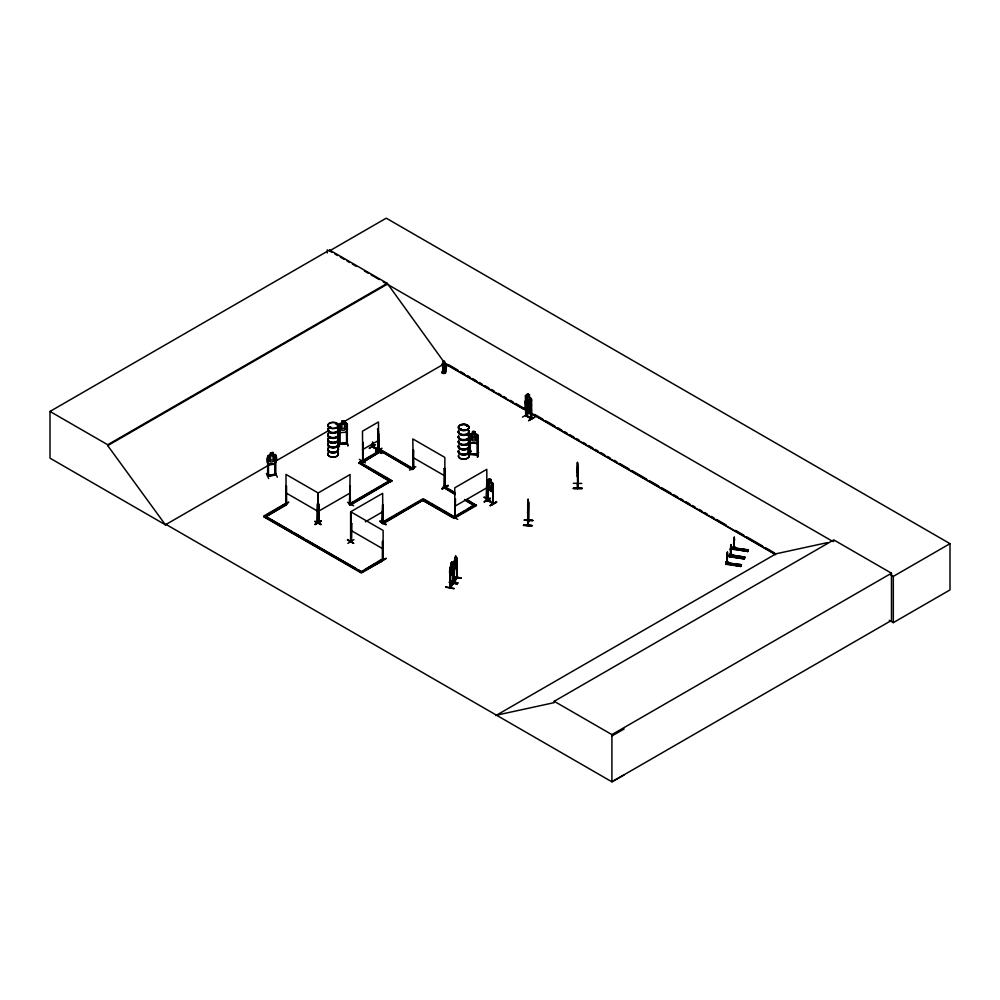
<?xml version="1.0" encoding="UTF-8"?>
<svg xmlns="http://www.w3.org/2000/svg" width="1000" height="1000" viewBox="0 0 1000 1000"><rect width="100%" height="100%" fill="white"/><g stroke="black" fill="none" stroke-linecap="round" stroke-linejoin="round"><path stroke-width="1.5" d="M527.938 508.325L527.812 509.95L527.688 508.925M577.463 468.188L577.587 466.175M577.625 467.275C577.125 447.762 577.762 495.55 577.4 468.9M577.537 476.425L577.65 474.637M727.65 554.587L726.938 563.575M731.213 548.1L731.15 554.763L731.137 544.55M733.65 542.487L733.875 548.625L734.362 537.537M528.325 509.575L527.638 513.325L528.4 506.812M726.8 562.337L727.125 562.175M744.237 558.987L729.4 556.712L729.963 554.612M744.963 557.4L730.075 555.25L729.675 554.438L744.9 557.537M733.475 547.35L735.025 547.087L733.487 547.425M733.325 547.038L733.962 547.112M577.487 473.038L577.525 472.013M523.513 525.45C528.538 523.025 540.1 527.425 523.513 525.388M523.55 525.163L531.975 525.887M726.513 562.9L726.325 561.638L726.1 563.475M727.475 552.1L727.05 555.212L726.95 553.312M730.312 548.862L730.662 555.825M730.725 545.087L730.662 547.45L730.775 544.85M731.375 547.638L731.15 546.4M733.737 542.137L734.225 537.312M733.988 548.65L733.875 538.375M527.938 508.375L528.15 499.225L527.85 501.712M444.862 372L445.262 366A1.887 1.538 9 0 0 444.875 363.55L444.75 361.5L443.45 361.213M527.55 511.613L527.725 513.337L527.725 504.137M729.837 555.725L729.963 554.3M733.288 547.225L733.175 548.55M527.688 504.675L527.938 500.775M730.425 548.875L730.55 547.913M452.675 572.337L452.9 569.587L452.675 572.337C449.237 581.075 448.713 568.475 450.9 565.675L450.9 563.4L451.987 561.912L451.1 563.55M456.737 563.837L456.55 566.55L456.85 563.825M726.538 562.3L726.462 561.663M454.062 588.45L446 587.225M445.988 587.288L446.15 586.65M450.012 580.875L457.95 583.013L449.862 581.438M454.05 588.775L446.125 587.013M457.925 583L449.85 581.5M442.6 365.925L442.6 365.863A1.887 1.538 9 0 1 443 363.462L442.987 363.525A1.887 1.538 9 0 0 442.6 365.925L442.987 371.9L444.875 371.925M443.575 365.6L442.25 373.15L443.363 365.775M443.812 364.125L446.863 364.462L445.425 373.3L445.25 372.287L442.638 372.8L443.575 367.262M442.987 371.9L443.45 368.738M443.888 371.975L443.9 371.1L443.825 371.975M443.663 371.637L444.062 371.163M444.862 363.625L444.875 363.55A1.887 1.538 9 0 1 445.25 366.075L445.262 366M443.9 371.85L443.738 371.188M444.263 371.525L443.413 371.413L443.4 372.837L444.275 372.8L444.275 371.45M446.838 364.475L445.863 364.412L444.487 373.25L445.462 373.288M446.087 364.237C443.8 368.2 447.337 375.525 442.2 373.125M444.85 373.263L446.312 364.425M445.037 373.275L446.637 364.113L443.812 363.963M445.213 373.188L446.637 364.113M528.05 502.388L527.737 504.188L528.312 500.412L528.05 501.625M527.812 508.125L527.938 506.863M528.625 502.525L528.325 521.05L528.612 520.4M528.088 524.975L527.675 524.188L528.013 524.925M528.612 520.588L527.625 524.65M528.75 520.538L527.975 525.4L528.05 499.35M727.05 555.212L726.875 557.712M726.95 555.675L726.825 557.438M359.363 459.375L365.4 462.837M740.875 566.237L726.05 563.95M744.812 557.712L730.037 555.138M744.938 557.425L730.125 554.8L729.987 555.438M728.037 562.15C724.25 561.375 730.625 561.925 727.35 564.412L727.412 563.488L725.913 563.25L741.213 565.475L726.325 562.987L741.4 564.725L739.887 564.5L739.163 566.075M747.788 551.337L732.837 548.95M746.087 551.138L746.825 549.562L748.325 549.788L748.125 550.562L733.263 548.05M469.588 435.737L470.35 435.788L470.225 454.5L470.35 435.788M468.963 456.65L469.875 451.812M469.012 456.75L469.95 451.488L468.975 456.375M469.637 453.762L477.95 454.1M477.825 436.438L477.062 436.388L477.137 454.938L477.188 454.025M477.463 457.287L478.413 452.038L477.525 456.938M477.825 435.087L477.725 454.975L477.912 435.062L475.15 434.075L475.15 431.8C470.412 429.125 474.3 435.538 470.487 433.75L469.6 434.562L470.538 433.837M470.475 433.812L476.938 434.188M469.6 440.662L470.525 442.912L476.95 443.425L477.912 441.175M476.95 443.425L470.462 442.938L469.613 440.613M577.762 483.05L577.712 483.625M577.513 462.3L577.575 488.525L577.537 487.375M577.863 469.538L577.9 488.088M733.938 537.888L734.4 537.163M329.85 427.062L330.825 427.438M329.625 427.35L330.788 427.287L329.875 426.788M335.812 423.913L336.287 423.85M336 423.488L336.413 423.85M460.225 428.963L460.887 429.562M461.375 429.338L460.3 428.925M466.688 426.087L467.275 425.838M467.075 425.575L466.413 425.7M738.7 557.025L738.088 556.425M742.175 549.825L741.413 549.25M741.413 549.375L742.475 549.412M453.3 582.762L449.938 587.85L449.925 567.962L452.95 563.587M453.825 581.987L453.787 562.175L454.762 559.888L454.125 582.163L454.425 563.2M449.975 587.212L450.637 587.5L450.562 568.987M450.588 586.838L449.963 587.1M450.588 587.513L453.288 583.425L453.013 564.862L452.7 583.825L453.35 583.438L450.6 586.962M454.5 581.05L453.862 581.325M453.862 582.038L456.987 577.35M456.6 577.312L457.212 576.938L456.763 577.6M456.95 578.013L456.763 557.7L456.838 578.1L457.15 559.138M725.8 564.475L725.913 563.25M729.412 556.712L729.513 555.487L731.012 556.362M729.5 556.512L744.463 558.513M730.238 554.888L729.45 556.413L744.262 558.55M747.562 551.838L748.325 549.788M320.825 524.712L314.762 521.287L321.1 524.225M353.587 543.375L347.325 540.05M347.625 539.538L353.675 543.362M451.712 515.9L457.725 519.388M577.388 483.725L577.575 488.475M577.9 488.462L577.762 483.725M450.988 565.7L450.925 572.525L452.362 568.55L451.9 561.9M493.188 489.938L492.512 491.9L487.825 489.25L487.275 486.6M530.513 414.087L531.075 401.488M531.237 412.225L530.55 414.188L525.862 411.562C525.363 407.212 522.587 393.6 530.8 401.812L531.362 404.462M274.9 454.5L268.6 455.412L267.75 456.362C263.087 469.363 280.7 465.825 275.825 455.1L274.875 454.45L275.763 455.2L275.825 474.988L275.825 474.312L267.812 475.613M274.925 463.675L275.85 461.262M445.262 367.488L444.425 367.887M528.725 520.975L528.7 502.075M527.688 524.25L527.638 525.4L527.812 503.875M346.4 432.225L347.325 429.837L346.4 432.225L339.9 432.675L339.038 430.475L339.975 432.638M267.538 475.425L268.45 475.288L268.525 476.125L268.363 457.475L267.625 457.587L267.712 476.287L267.75 456.362L268.625 455.462M267.538 476.1L275.75 474.825M274.837 474.975L274.913 456.45L275.738 456.5L275 456.625M476.9 443.3L477.825 441.163M266.413 473.462L268.675 478.55M288.75 502.325L282.75 505.812M375.025 444.8L369.4 448.1M347.875 543.4L353.9 539.612M415.775 466.725L409.525 470.125M528.387 413.688L522.475 417.1M748.15 550.538L732.837 548.312L734.35 549.188M730.537 555.8L731.15 554.763M731.637 555.025L730.962 556.65L731.012 555.725M731.637 554.388L730.125 554.15M734.963 547.85L734.287 549.475L734.287 548.675M736.05 564.062L734.538 563.663L733.812 565.25M742.987 549.125L741.475 548.725L740.738 550.312M736.05 563.9L735.312 565.475M742.987 548.962L742.25 550.538M737.387 564.113C735.45 567.825 738.962 565.913 738.888 564.338M744.312 549.175C742.375 552.888 745.9 550.975 745.825 549.4M740.713 566.587L741.4 564.725M744.262 558.7L745 557.125M525.337 415.538L531.487 418.913L531.425 399.012L529.412 397.137L530.35 398.5L530.35 402.738L529.338 404.012L527.463 402.962L526.462 400.588L526.462 396.337L527.463 396.138C527.3 391.287 528.3 397.05 525.45 395.788M525.737 414.75L526.038 415.887L525.388 395.725L526.087 395.225M530.788 417.887C517.362 410.725 535.725 420.363 531.013 417.738M339.4 446.238L337.9 441.725L338.975 446.625M338.25 441.688L339.45 446.613L337.85 441.788M285.812 504.312C285.712 501.938 287.587 505.45 285.775 504.338L285.988 485.637L286.388 504.613M286.537 485.95L286.588 504.425M317.2 521.775C319.163 522.1 316.588 521.55 317.312 522.513L317.488 503.825L318.275 504.375L318.375 522.863L318.062 493.013L350.112 474.513L349.513 504.613L350.4 504.375L350.112 485.763L349.513 504.613M373.15 446.587C390.363 456.238 365.913 442.388 372.95 446.512M372.337 443.75L372.287 446.875L378.137 450.213M350.9 541.225L351.7 541.362M350.812 541.875L350.825 523.162M351.362 522.85L351.362 542.188L351.625 523.538L350.875 523.337L351.625 523.538M413.625 468.212L412.738 467.95L413.413 468.338M444.75 486.475L444.85 487.163L444.85 457.425L412.8 438.925L413.35 468.975L413.562 450.35L412.8 450.163L413.562 450.35M382.4 559.412L382.975 559.7M445.138 487.05L444.513 468.237L444.387 487.025L453.738 492.425M487.212 500.375L493.263 503.825L492.863 484.85L492.688 503.525M487.825 482.225L487.275 481.912L488.038 482.1L487.7 500.725C489.412 500.225 486.175 499.087 487.788 500.05M492.688 502.85L492.863 484.85M493.263 503.15L487.475 500.238L487.488 481.788M444.025 371.887L444.038 371.6M528.35 520.612L527.562 525.288M382.912 523.2L382.262 523.525L382.65 504.55L382.05 523.4L382.863 523.162L382.65 493.312L350.613 511.812L350.613 541.475M454.775 516.838L455.55 516.663L454.775 517.513M486.85 499.025L486.188 499.412L486.788 480.562L487.05 499.212L486.45 498.825M346.575 443.7L346.438 425.012L347.2 424.95L347.163 443.675M455.812 558.538C456.788 553.65 453.725 558.162 454.888 559.938M455.85 556.138L454.963 558.525L455.562 557.625M451.1 564.312L451.7 562.65M452.587 563.15L451.987 564.188M454.288 565.675L454.8 566.75L455.737 565.337L455.737 558.513L456.538 557.388L453.762 562.2M456.525 566.512L454.188 570.075L453.85 568.325M449.363 582.175L457.137 583.837M453.237 576.4L461.012 578.05M529.338 402.188L527.463 401.15L527.463 396.9L529.338 397.938L529.362 404.237L528.3 405.788L526.562 402.612L527.9 406.05C525.2 407.3 527.6 409.837 528.337 406.812L530 409.812L528.737 406.525L530.075 404.637L529.237 404.275M336.538 423.975L336.025 423.45M460.637 429.513L460.6 428.738M460.15 429.288L460.887 429.725L461.138 428.775M461.625 429.288L460.887 429.725M739.137 556.775L737.925 556.775M735.537 564.663L735.25 564.125M275.663 474.162L268.337 475.25L268.525 476.125M454.15 580.975L454.188 581.438M344.475 423.212L347.337 423.775L347.287 443.65L339.025 444.275L339.038 424.375L341.9 423.413L341.8 421.062L344.575 420.913L344.487 423.263L345.875 423.913L345.875 428.162L344.487 430.1L341.912 430.288L340.525 428.575L340.525 424.325L341.8 423.338M338.938 443.612L347.287 442.775L339.837 443.512M349.6 503.85L389.562 480.613L390.737 481.875L358.688 462.788L389.4 481.1M349.5 504.562L350.125 504.212M350.375 504.412L349.575 503.825L350.675 504.412L391.9 480.613L350.675 505L349.513 504.325L353.512 502.013M350.613 541.525L351.425 540.638M382.05 522.725L382.45 522.812M486.962 499.237L486.788 469.325L454.738 487.825L454.888 517.725L455.562 516.688M453.05 583.15L453 583.837L452.987 563.5M454.225 582.075L457.212 577.612L454.462 581.175M450.325 587.225L450.4 587.875M450.363 587.863L450.288 568.925M469.613 434.513L469.637 454.462L469.688 453.512M469.5 454.225L477.95 454.775M318.812 521.962L317.7 522.087M329.575 426.962L330.288 426.725M461.25 429.237L460.637 429.275M734.488 564.188L734.613 564.888M525.3 402.812L527.238 403.15M530.688 410.925L531.362 410.562M531.425 410.525L530.712 411.025L525.438 407.2M487.212 486.637L487.212 480.538L489.275 480.812M487.275 480.6L487.938 480.138M525.312 407.238L527.4 409.113L527.325 411.425L529.412 412.5L530.35 405.662L529.338 403.275L527.463 402.238L526.45 403.512L527.463 411.35M527.325 411.425L529.412 412.5M525.612 396.925L526.175 397.238M527.4 393.75L529.475 394.825L527.463 393.862M530.712 397.863L526.025 395.262M525.388 401.825L526.013 404.438L530.8 407.013L531.487 405.138M531.487 399.012L531.3 412.275M531.4 418.913L531.075 399.938L531.688 418.787L525.6 415.387M531.625 400.25L530.862 400.062M525.662 414.75L526.038 415.213M530.8 418.05L531.3 418.875M528.725 420.613L534.837 417.2M528.65 420.613L534.612 417.075M525.875 402.388L531.3 406.163M525.237 408.95L525.862 411.562M362.738 442.287L362.688 461.1L362.95 442.413M378.7 433.312L378.738 451.875M375.637 449.938L381.637 453.462L375.763 449.875M362.738 460.788L362.475 431.2L378.5 421.95L378.525 452M377.55 429.137L378.25 430.337L378.488 452.013L378.312 430.3M487.212 480.538L487.312 500.462M487.912 480.05L493.188 483.9L493.2 503.787M492.488 482.7L491.2 481.975L491.262 479.663L489.2 478.575L489.275 490.075M493.25 483.862L492.463 482.762M487.825 489.25L492.525 491.763M372.337 446.163L372.95 447.188L372.887 442.525M369.338 448.4L375.325 444.625M372.375 446.887L378.462 450.087M372.887 447.15L373.088 442.4M282.5 505.725L288.475 502.225M285.775 504.263L286.537 504.45M375.5 451.9C382.238 448.525 385.688 445.6 375.775 452.113M286.112 504.137L285.988 474.4L318.038 492.9L317.838 522.812L318.038 504.137M318.062 504.263L318.812 504.062L318.812 522.638L318.6 503.95M349.825 504.7L350.325 485.875M347.562 502.337L353.638 505.812M317.213 522.413L317.488 503.825M321.312 521.175L315 524.487L321.012 520.662M315 524.487L321.062 521L315.05 524.412M445.05 468.537L444.3 468.35M379.8 521.35L386.175 524.6L380.125 521.15M444.25 486.887L444.513 468.237M442.025 488.5L448.325 485.538L442.075 488.562M442.025 488.888L448.038 485.325L442.362 489.062M382.4 560.087L382.575 541.413L382.7 559.913M455.275 498.75L455.238 517.762M486.55 499.475L487 480.688M493.413 485.163L492.65 484.975M484.263 497.175L490.312 500.613L484.012 497.262M386.075 558.2L380.1 562.062L386.15 558.575M484.338 502.062L490.3 498.175L484.338 501.675M492.587 502.95L493.413 502.962M496.35 501.625C477.175 513.45 509.75 494.862 490.387 505.5M490.462 505.5L496.4 501.938M166.15 524.462L165.5 524.85L50 458.162L50 411.438L329.55 250.037L387.262 283.35L444.975 363.4L525.887 410.125M329.55 250.037L329.55 250.9L386.238 218.175L950 543.663L950 589.913L893.312 622.638L889.262 620.288M50 411.438L107.713 444.75L387.262 283.35M624.15 774.85L611.912 781.825L166.075 524.425L165.413 524.8L107.713 445.613L387.262 284.212M165.413 524.8L271.163 463.75M275.2 461.413L329.1 430.3M337.188 425.625L442.275 364.95M362.475 449.712L378.5 440.462M263.712 516.062L284.913 503.825L286.075 505.075L266.05 516.638L264.887 515.962L263.712 516.638L361.35 572.425L382.55 560.775L361.35 573.013L263.712 516.638M267.55 514.425L284.913 504.4L286.075 505.075M286.075 504.5L266.05 516.638M358.688 462.788L381.05 449.875L413.638 468.862L413.013 450.037M358.688 463.375L359.85 462.113L391.9 480.613M365.2 459.613L378.55 451.9M379.888 451.138L381.05 450.462L413.1 468.963L411.925 469.637L379.888 450.55L411.925 469.05L413 468.5M318.062 511.512L350.112 493.013M356.188 500.462L388.225 481.962M365.3 521.825L382.65 511.812M381.975 522.487L383.137 523.162L423.188 500.037L383.137 523.737L381.975 522.487L423.188 498.688L455.238 517.188M455.238 494.637L443.225 487.125L444.387 486.45L455.075 492.612M381.975 523.062L392.65 516.9M395.325 515.35L404.663 509.963M407.337 508.413L422.025 499.938L454.062 518.438L476.438 505.525L467.088 499.55M443.225 487.7L444.387 487.025M454.738 506.325L486.788 487.825M455.4 516.312L464.75 510.925M467.425 509.375L474.1 504.95L454.062 517.087M382.55 560.188L381.375 559.513L361.35 571.663M422.025 499.938L454.062 517.863L476.438 504.95M365.35 569.35L374.7 563.95M377.375 562.413L381.375 560.1L382.55 560.775M495.85 715.575L776.062 553.787L827.688 542.562M496.5 715.188L554.212 702.638L554.212 701.3L833.763 539.9L891.475 573.212L891.475 620.425L611.912 781.825L611.912 734.613L891.475 573.212M833.763 541.237L833.112 541.625L383.237 281.887M890.638 574.837L893.312 576.388L950 543.663M611.912 735.962L624.15 728.988M469.588 453.562L470.35 453.612M470.288 453.8L477.738 454.275M477.8 454.95L469.637 454.438M382.65 522.375L382.45 523.488M486.55 498.8L487.062 498.475M330.037 426.725L330.037 427.463M329.925 427L330.575 426.838M738.088 556.55L738.975 556.55M577.737 484.162L577.725 465.175M443.125 373.175L442.425 372.137L442.638 372.8M741.55 549.325L742.312 549.375M339.038 443.375L339.712 443.35M346.525 442.8L346.35 443.512M489.275 480.962L488.275 481.163L488.275 485.412L489.275 487.788L491.125 488.85L492.125 487.587L492.125 483.338L491.125 482.013M468.288 451.6L471 451.125L468.438 452.238L471.125 451.712M468.312 451.662L471 451.15M468.288 451.987L471 451.45M412.95 467.837L413.413 469.012L413.35 450.475M444.45 486.025L444.725 486.488M351.425 541.525L350.55 540.913M270.462 455.188L270.438 452.85L273.15 452.488L273.062 454.85L274.413 455.4L274.413 459.65L273.062 461.688L270.55 462.075L269.212 460.462L269.212 456.213L270.55 455.25L270.55 452.962L273.062 452.575M268.575 464.6L274.9 463.625M275.125 472.438L277.337 477.212M275.738 475L267.8 476.262M379.85 521.25L385.9 524.7M341.912 421.188L344.562 420.85L344.575 423.188M346.325 423.125L339.925 423.488M339.75 425.7L339.675 444.25L339.75 425.7L338.988 425.75M347.287 443.45C345.037 444.837 337.638 443.038 338.938 444.288M347.863 445.962L346.75 440.712L347.912 445.575M443.675 361.15L444.4 361.262M377.925 449.775L377.925 440.525M487.788 500.725L488.038 482.1M351.075 541.725L351.075 511.975L383.125 530.475L383.188 560.262L382.575 541.413M382.875 560.35L382.7 559.237M275.087 475.138L274.913 456.45M577.625 467.225L577.55 468.587M577.375 472.638L577.45 469.875M581.812 483.45L573.325 483.288M573.475 488.188C599.837 488.325 555.6 488.7 581.975 488.162M573.488 488.512L581.987 488.738M524.338 520.163L532.8 520.625M469.6 436.725L477.9 437.275M490.225 498.475L484.288 501.675M734.475 539.225L734.725 540.025M733.175 547.2L733.037 548.525M748.388 550.013L733.462 547.625L732.825 549.35M748.288 550.225L733.4 548.075L733.263 546.7M730.438 550.075L730.3 549.288M727.4 552.163L727.638 554.188M729.45 555.612L730.962 555.837M727.525 556.35L727.525 554.175M729.45 556.512L744.338 558.763M741.45 564.95L726.525 562.562L725.85 564.175L740.775 566.438M349.725 504.05L350.387 503.663M455.763 558.387L455.737 556.237M450.9 563.4L451.012 565.725M453.075 576.287L461.175 578.188M453.113 576.575L461.037 578.337M453.875 581.388L454.5 581.725M449.237 582.35L457.163 584.125M525.837 415.188L525.95 415.9M525.712 415.438L525.612 409.263M351.325 542.137L351.413 523.65M478.475 452.362L477.537 457.238M531.2 418.438L531.075 413.812M526.05 399.338L530.688 401.9L531.287 404.438M530.775 410.975L529.275 410.15L529.275 412.425M529.3 404.237L531.175 406.2M489.275 481.725L491.125 482.775M489.275 485.975L491.125 487.025M375.637 449.65L381.812 453.375M329.55 250.9L332.238 252.45M334.925 254L337.612 255.55M340.288 257.1L344.312 259.425M347 260.975L349.688 262.525M352.375 264.075L356.4 266.4M364.45 271.05L368.475 273.375M371.163 274.925L379.212 279.562M448.325 364.575L457.762 370.025M460.462 371.587L464.513 373.925M467.2 375.475L469.9 377.038M472.6 378.587L476.65 380.925M479.35 382.488L482.038 384.05M484.738 385.6L488.787 387.938M491.488 389.5L494.175 391.05M498.225 393.387L500.925 394.95M503.625 396.5L506.312 398.062M510.363 400.4L513.062 401.95M515.763 403.512L525.2 408.963M534.637 414.412L542.737 419.087M545.425 420.637L554.875 426.087M557.562 427.65L561.613 429.988M564.312 431.538L567.013 433.1M569.712 434.663L573.75 436.987M576.45 438.55L579.15 440.112M583.188 442.438L585.887 444M588.587 445.562L592.638 447.9M595.337 449.45L598.025 451.012M600.725 452.562L604.775 454.9M607.475 456.463L610.163 458.013M614.212 460.35L616.912 461.912M619.612 463.462L629.05 468.913M631.75 470.475L646.587 479.038M649.275 480.6L658.725 486.05M661.413 487.6L670.863 493.062M673.55 494.613L677.6 496.95M680.3 498.512L683 500.062M685.7 501.625L689.737 503.963M692.438 505.513L695.138 507.075M699.175 509.412L701.875 510.962M704.575 512.525L707.275 514.075M711.325 516.413L714.013 517.975M716.712 519.525L726.15 524.987M735.6 530.438L743.688 535.1M746.388 536.663L762.575 546M765.263 547.562L774.712 553.013M531.287 413.237L775.4 554.175M444.087 363.275L523.925 409.375M532.038 414.05L775.6 554.675M412.8 457.425L444.85 475.925M468.425 500.9L476.438 505.525M443.225 487.125L455.238 494.062M464.588 499.45L475.262 506.2L464.588 500.037M361.188 463.462L391.9 481.2M424.525 500.037L428.537 502.35M431.2 503.888L452.562 516.225M285.988 492.9L318.038 511.4M351.075 530.475L383.125 548.975M266.225 516.737L291.637 531.413M294.312 532.95L303.675 538.362M306.35 539.9L355.825 568.475M358.5 570.013L362.512 572.337L264.887 515.962M554.212 701.3L611.912 734.613M528.263 521.025L528.3 500.7M346.312 423.075L347.25 423.812M734.388 564.75L735.562 564.575M377.512 429.2L378.188 430.325M726.762 557.688L727.05 563.587M268.363 457.475L267.625 457.587M267.75 462.463L268.6 464.65M339.038 424.375L339.15 430.5M449.925 574.025L450.238 575.837M577.425 469.712L577.45 471.488M893.312 576.388L893.312 622.638M747.6 551.375L732.788 549.237L732.837 548.312M743.5 556.888L742.763 558.312M739.65 556.3L738.913 557.712M738.15 556.062L737.412 557.487M735.025 547.087L735.025 547.888M733.512 546.85L733.512 547.663M731.688 554.263L731.688 555.062M728.088 562.025L728.088 562.837M726.325 561.638L726.237 563.488M529.475 394.825L529.338 397.175M525.962 397.35L526.038 415.887M491.125 479.738L491.125 491.125M489.338 478.65L489.338 480.925M475.05 431.863L475.05 434.188L476.425 435.05L476.425 439.3L475.05 441.025L472.463 440.85L471.075 438.938L471.075 434.688L472.463 434.012L472.475 431.688M456.55 577.25L456.562 578.038M455.487 498.862L454.95 517.688L454.95 499.188M445.387 372.2L445.387 371.388L445.163 372.025M443 361.788L442.987 363.525M442.788 371.9L442.562 371.25L442.562 372.05M382.863 504.663L382.863 523.237M377.713 440.65L377.713 449.975M372.55 442.088L372.55 446.712M327.287 249.862L327.287 252.925M273.038 452.525L273.038 454.8M107.713 444.75L107.713 445.613M468.263 439.888A5.275 3.05 0 0 1 464.387 444.438A5.275 3.05 0 0 1 458.6 440.625M468.288 430.8A5.3 3.062 0 0 1 464.387 435.363A5.3 3.062 0 0 1 458.575 431.538M468.275 429.95A5.288 3.05 0 0 1 464.387 434.5A5.288 3.05 0 0 1 458.587 430.688M468.288 435.913A5.3 3.062 0 0 1 464.387 440.475A5.3 3.062 0 0 1 458.575 436.65M468.35 435.588A5.375 3.1 0 0 1 464.4 440.213A5.375 3.1 0 0 1 458.5 436.337M468.35 435.325A5.375 3.1 0 0 1 464.4 439.95A5.375 3.1 0 0 1 458.5 436.075M468.288 435.05A5.3 3.062 0 0 1 464.387 439.613A5.3 3.062 0 0 1 458.575 435.788M468.35 430.487A5.375 3.1 0 0 1 464.4 435.112A5.375 3.1 0 0 1 458.5 431.238M468.35 430.225A5.375 3.1 0 0 1 464.4 434.85A5.375 3.1 0 0 1 458.5 430.975M468.263 440.225A5.275 3.05 0 0 1 464.387 444.775A5.275 3.05 0 0 1 458.6 440.962M468.263 440.662A5.275 3.05 0 0 1 464.387 445.213A5.275 3.05 0 0 1 458.6 441.4M468.263 454.438A5.275 3.05 0 0 1 464.387 458.988A5.275 3.05 0 0 1 458.6 455.175M468.288 440.4A5.312 3.062 0 0 1 464.387 444.975A5.312 3.062 0 0 1 458.562 441.138M468.288 445.35A5.3 3.062 0 0 1 464.387 449.913A5.3 3.062 0 0 1 458.575 446.087M468.275 444.5A5.288 3.05 0 0 1 464.387 449.05A5.288 3.05 0 0 1 458.587 445.238M468.288 450.462A5.3 3.062 0 0 1 464.387 455.025A5.3 3.062 0 0 1 458.575 451.2M468.35 450.138A5.375 3.1 0 0 1 464.4 454.762A5.375 3.1 0 0 1 458.5 450.887M468.35 449.875A5.375 3.1 0 0 1 464.4 454.5A5.375 3.1 0 0 1 458.5 450.625M468.288 449.6A5.3 3.062 0 0 1 464.387 454.162A5.3 3.062 0 0 1 458.575 450.337M468.35 445.037A5.375 3.1 0 0 1 464.4 449.663A5.375 3.1 0 0 1 458.5 445.788M468.35 444.775A5.375 3.1 0 0 1 464.4 449.4A5.375 3.1 0 0 1 458.5 445.525M468.288 454.738A5.312 3.062 0 0 1 464.387 459.3A5.312 3.062 0 0 1 458.562 455.475M337.75 433.537A5.375 3.1 0 0 1 333.1 438.188A5.375 3.1 0 0 1 328.438 433.537M337.675 433.862A5.288 3.05 0 0 1 333.1 438.438A5.288 3.05 0 0 1 328.512 433.862M337.663 437.85A5.263 3.038 0 0 1 333.1 442.413A5.263 3.038 0 0 1 328.537 437.85M337.7 437.95A5.312 3.062 0 0 1 333.1 442.55A5.312 3.062 0 0 1 328.5 437.95M337.675 438.125A5.288 3.05 0 0 1 333.1 442.7A5.288 3.05 0 0 1 328.512 438.125M337.75 428.438A5.375 3.1 0 0 1 333.1 433.088A5.375 3.1 0 0 1 328.438 428.438M337.675 433A5.288 3.05 0 0 1 333.1 437.587A5.288 3.05 0 0 1 328.512 433M337.688 428.75A5.3 3.062 0 0 1 333.1 433.338A5.3 3.062 0 0 1 328.5 428.75M337.75 433.275A5.375 3.1 0 0 1 333.1 437.925A5.375 3.1 0 0 1 328.438 433.275M337.75 428.175A5.375 3.1 0 0 1 333.1 432.825A5.375 3.1 0 0 1 328.438 428.175M337.675 427.9A5.288 3.05 0 0 1 333.1 432.475A5.288 3.05 0 0 1 328.512 427.9M337.75 448.088A5.375 3.1 0 0 1 333.1 452.738A5.375 3.1 0 0 1 328.438 448.088M337.675 448.413A5.288 3.05 0 0 1 333.1 452.987A5.288 3.05 0 0 1 328.512 448.413M337.7 452.5A5.312 3.062 0 0 1 333.1 457.1A5.312 3.062 0 0 1 328.5 452.5M337.7 452.675A5.312 3.062 0 0 1 333.1 457.275A5.312 3.062 0 0 1 328.5 452.675M337.75 442.987A5.375 3.1 0 0 1 333.1 447.638A5.375 3.1 0 0 1 328.438 442.987M337.675 447.55A5.288 3.05 0 0 1 333.1 452.137A5.288 3.05 0 0 1 328.512 447.55M337.688 443.3A5.3 3.062 0 0 1 333.1 447.887A5.3 3.062 0 0 1 328.5 443.3M337.75 447.825A5.375 3.1 0 0 1 333.1 452.475A5.375 3.1 0 0 1 328.438 447.825M337.75 442.725A5.375 3.1 0 0 1 333.1 447.375A5.375 3.1 0 0 1 328.438 442.725M337.675 442.45A5.288 3.05 0 0 1 333.1 447.025A5.288 3.05 0 0 1 328.512 442.45M524.362 520L532.825 520.45L524.362 520M740.987 556.337L740.25 558.088L740.987 556.337M742.487 556.575L741.762 558.312L742.487 556.575M451.863 565.062L450.925 566.462L450.925 570.712L451.863 569.312L451.863 565.062M455.737 559.275L454.8 560.675L454.8 564.925L455.737 563.525L455.737 559.275M530.175 409.888L529.175 411.138L527.312 410.1L526.312 407.713L526.312 403.462L527.312 403.263C525.487 398.888 531 401.788 529.175 404.312L530.175 405.637L530.175 409.888M377.925 431.275L378.462 431.587L377.925 431.275M381.05 451.225L361.025 463.375L381.05 451.225M272.613 453.025L271 453.275L271 454.038L272.613 453.787L272.613 453.025M273.062 455.613L270.55 456L270.55 460.25L273.062 459.862L273.062 455.613M344.025 421.4L342.375 421.538L342.375 422.287L344.025 422.163L344.025 421.4M344.487 424.025L341.912 424.225L341.912 428.475L344.487 428.275L344.487 424.025M474.588 432.262L472.925 432.15L472.925 432.912L474.588 433.025L474.588 432.262M475.05 434.95L472.463 434.775L472.463 439.025L475.05 439.2L475.05 434.95M529.012 395.1L527.8 394.425L529.012 395.85L529.012 395.1M529.338 405.1L527.463 404.062L527.463 408.312L529.338 409.35L529.338 405.1M529 411.062L527.8 410.4L529 411.825L529 411.062M528.837 402.225L527.638 401.562L528.837 402.987L528.837 402.225M529.175 405.075L527.312 404.025L527.312 408.275L529.175 409.325L529.175 405.075M490.8 479.938L489.6 479.25L490.8 480.688L490.8 479.938M461.062 429.837A5.275 3.05 0 0 0 468.975 427.2A5.275 3.05 0 0 0 461.062 424.562A5.275 3.05 0 0 0 461.062 429.837M461.062 430.262A5.275 3.05 0 0 0 468.975 427.625A5.275 3.05 0 0 0 461.062 424.988A5.275 3.05 0 0 0 461.062 430.262M461.037 430.037A5.312 3.062 0 0 0 469 427.375A5.312 3.062 0 0 0 461.037 424.725A5.312 3.062 0 0 0 461.037 430.037M330.438 427.962A5.312 3.062 0 0 0 338.4 425.312A5.312 3.062 0 0 0 330.438 422.65A5.312 3.062 0 0 0 330.438 427.962M330.462 428.225A5.275 3.05 0 0 0 338.375 425.588A5.275 3.05 0 0 0 330.462 422.95A5.275 3.05 0 0 0 330.462 428.225M333.1 443.188A5.275 3.05 0 0 0 337.663 438.612A5.275 3.05 0 0 1 333.1 443.162A5.275 3.05 0 0 1 328.525 438.612A5.275 3.05 0 0 0 333.1 443.162"/></g></svg>
